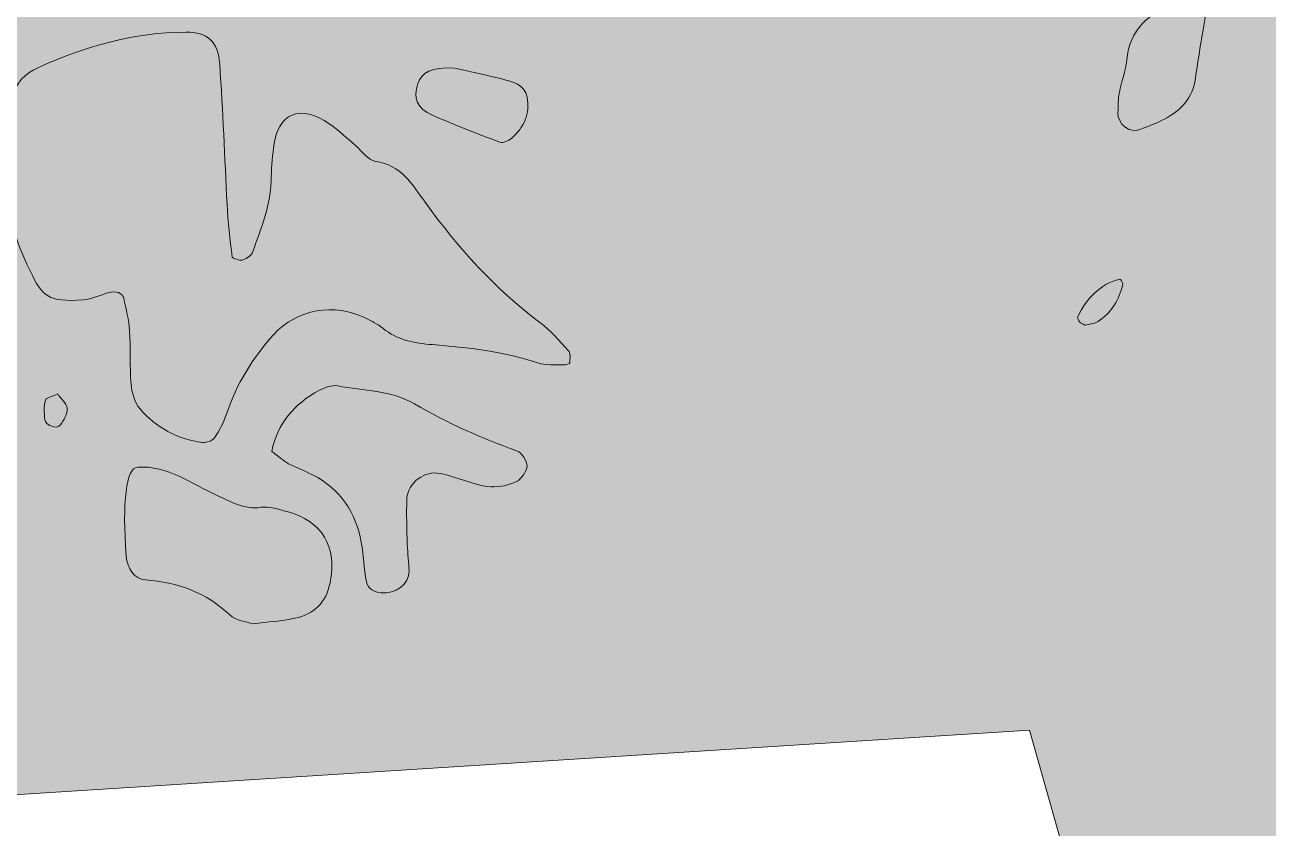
# Model space of a CAD drawing. Extents: x 698 to 1331, y -1400 to -571.
# Drawn here: x 785.6 to 842.4, y -1242.2 to -1205.5 of the extents above; entities that cross this region are included whole.
import ezdxf

# ---------------------------------------------------------------- set-up
doc = ezdxf.new("R2010")
doc.units = 0
doc.header["$MEASUREMENT"] = 0
doc.layers.add('katman 1', color=7, linetype='Continuous')

msp = doc.modelspace()

# ---------------------------------------------------------------- hatches: boundary and pattern name
at = {"layer": 'katman 1', "true_color": 0x008000}
h = msp.add_hatch(color=96, dxfattribs=at)
h.dxf.hatch_style = 2
h.paths.add_polyline_path([(896.624, -1382.655), (879.809, -1328.301), (851.989, -1295.189), (837.528, -1259.107), (831.494, -1237.749), (771.684, -1241.554), (752.975, -1241.554), (733.337, -1231.031), (728.744, -1217.12), (738.175, -1200.397), (733.337, -1174.3), (733.337, -1161.556), (728.744, -1135.224), (733.36, -1114.523), (738.175, -1088.34), (738.175, -1079.203), (740.929, -1068.399), (750.857, -1073.047), (760.746, -1083.648), (804.968, -1100.936), (816.766, -1111.464), (833.127, -1113.198), (845.537, -1119.572), (861.853, -1117.069), (881.49, -1113.198), (914.58, -1128.031), (931.697, -1137.16), (962.214, -1138.377), (991.493, -1138.377), (1019.53, -1138.377), (1033.327, -1157.32), (1037.409, -1170.144), (1041.794, -1176.209), (1044.493, -1171.669), (1054.328, -1142.244), (1072.23, -1139.566), (1100.698, -1142.244), (1121.855, -1137.16), (1135.969, -1135.224), (1155.02, -1140.953), (1169.335, -1135.224), (1179.766, -1170.841), (1186.512, -1248.875), (1126.002, -1396.967), (886.71, -1396.967)])

# ---------------------------------------------------------------- linework, layer by layer
at = {"layer": 'katman 1', "lineweight": 0}
msp.add_lwpolyline([(896.624, -1382.655), (879.809, -1328.301), (851.989, -1295.189), (837.528, -1259.107), (831.494, -1237.749), (771.684, -1241.554), (752.975, -1241.554), (733.337, -1231.031), (728.744, -1217.12), (738.175, -1200.397), (733.337, -1174.3), (733.337, -1161.556)], dxfattribs=at)
for points, knots in [([(839.523, -1205.184), (839.444, -1204.945), (839.364, -1204.658), (839.236, -1204.387), (839.125, -1204.163), (838.614, -1204.211), (838.135, -1204.45), (836.97, -1204.993), (836.061, -1205.711), (835.933, -1207.115), (835.885, -1207.61), (835.694, -1208.105), (835.598, -1208.599), (835.534, -1208.903), (835.55, -1209.206), (835.534, -1209.509), (835.502, -1210.036), (836.077, -1210.482), (836.539, -1210.291), (836.922, -1210.131), (837.305, -1210.004), (837.656, -1209.812), (838.422, -1209.413), (838.949, -1208.839), (839.077, -1207.945), (839.188, -1207.052), (839.364, -1206.142), (839.523, -1205.184)], [0, 0, 0, 0, 1, 1, 1, 2, 2, 2, 3, 3, 3, 4, 4, 4, 5, 5, 5, 6, 6, 6, 7, 7, 7, 8, 8, 8, 9, 9, 9, 9]), ([(784.564, -1210.945), (784.564, -1213.323), (785.011, -1215.094), (785.825, -1216.754), (786.399, -1217.935), (786.623, -1218.174), (788.25, -1218.079), (788.649, -1218.047), (789.016, -1217.855), (789.415, -1217.743), (789.734, -1217.648), (790.054, -1217.759), (790.101, -1217.999), (790.213, -1218.493), (790.341, -1218.988), (790.373, -1219.483), (790.421, -1220.297), (790.373, -1221.111), (790.437, -1221.924), (790.468, -1222.307), (790.596, -1222.754), (790.836, -1223.042), (791.586, -1223.919), (792.559, -1224.446), (793.708, -1224.589), (793.883, -1224.605), (794.155, -1224.526), (794.251, -1224.382), (794.474, -1224.047), (794.665, -1223.68), (794.793, -1223.297), (795.256, -1221.924), (796.006, -1220.712), (796.963, -1219.658), (798.001, -1218.493), (799.756, -1218.206), (801.16, -1218.908), (801.432, -1219.052), (801.703, -1219.18), (801.942, -1219.371), (802.613, -1219.914), (803.379, -1220.057), (804.208, -1220.121), (805.82, -1220.249), (807.448, -1220.424), (809.012, -1220.951), (809.379, -1221.079), (809.81, -1221.031), (810.209, -1221.047), (810.304, -1221.047), (810.48, -1220.999), (810.48, -1220.951), (810.496, -1220.759), (810.528, -1220.504), (810.416, -1220.392), (810.017, -1219.946), (809.602, -1219.467), (809.123, -1219.116), (807.065, -1217.568), (805.373, -1215.685), (803.873, -1213.61), (803.283, -1212.796), (802.788, -1211.903), (801.607, -1211.743), (801.272, -1211.695), (800.985, -1211.264), (800.682, -1211.009), (800.299, -1210.69), (799.932, -1210.323), (799.517, -1210.036), (798.176, -1209.094), (797.123, -1209.525), (796.947, -1211.121), (796.884, -1211.631), (796.852, -1212.142), (796.836, -1212.637), (796.82, -1213.786), (796.373, -1214.807), (796.006, -1215.86), (795.958, -1216.02), (795.735, -1216.195), (795.559, -1216.243), (795.4, -1216.291), (795.064, -1216.18), (795.064, -1216.116), (794.953, -1215.318), (794.873, -1214.52), (794.825, -1213.706), (794.713, -1211.568), (794.634, -1209.445), (794.49, -1207.307), (794.41, -1206.238), (793.931, -1205.839), (792.942, -1205.839), (790.564, -1205.839), (788.33, -1206.493), (786.176, -1207.466), (785.601, -1207.722), (785.154, -1208.169), (785.011, -1208.807), (784.803, -1209.653), (784.66, -1210.546), (784.564, -1210.945)], [0, 0, 0, 0, 1, 1, 1, 2, 2, 2, 3, 3, 3, 4, 4, 4, 5, 5, 5, 6, 6, 6, 7, 7, 7, 8, 8, 8, 9, 9, 9, 10, 10, 10, 11, 11, 11, 12, 12, 12, 13, 13, 13, 14, 14, 14, 15, 15, 15, 16, 16, 16, 17, 17, 17, 18, 18, 18, 19, 19, 19, 20, 20, 20, 21, 21, 21, 22, 22, 22, 23, 23, 23, 24, 24, 24, 25, 25, 25, 26, 26, 26, 27, 27, 27, 28, 28, 28, 29, 29, 29, 30, 30, 30, 31, 31, 31, 32, 32, 32, 33, 33, 33, 34, 34, 34, 34]), ([(805.198, -1207.482), (804.192, -1207.403), (803.698, -1207.706), (803.538, -1208.185), (803.315, -1208.855), (803.506, -1209.334), (804.208, -1209.637), (805.23, -1210.068), (806.251, -1210.483), (807.288, -1210.865), (807.432, -1210.913), (807.687, -1210.802), (807.831, -1210.69), (808.389, -1210.195), (808.677, -1209.557), (808.533, -1208.807), (808.421, -1208.216), (807.863, -1208.105), (807.384, -1207.977), (806.49, -1207.738), (805.613, -1207.578), (805.198, -1207.482)], [0, 0, 0, 0, 1, 1, 1, 2, 2, 2, 3, 3, 3, 4, 4, 4, 5, 5, 5, 6, 6, 6, 7, 7, 7, 7]), ([(834.018, -1219.228), (834.209, -1219.18), (834.433, -1219.18), (834.592, -1219.084), (835.231, -1218.685), (835.582, -1218.079), (835.757, -1217.36), (835.773, -1217.297), (835.63, -1217.105), (835.614, -1217.121), (834.704, -1217.376), (834.098, -1217.999), (833.699, -1218.845), (833.667, -1218.892), (833.731, -1219.02), (833.779, -1219.084), (833.826, -1219.132), (833.922, -1219.18), (834.018, -1219.228)], [0, 0, 0, 0, 1, 1, 1, 2, 2, 2, 3, 3, 3, 4, 4, 4, 5, 5, 5, 6, 6, 6, 6]), ([(796.868, -1225.004), (797.155, -1225.212), (797.378, -1225.419), (797.634, -1225.563), (797.985, -1225.754), (798.368, -1225.882), (798.735, -1226.074), (799.995, -1226.728), (800.714, -1227.781), (800.953, -1229.153), (801.065, -1229.744), (801.081, -1230.366), (801.192, -1230.957), (801.256, -1231.292), (801.559, -1231.435), (801.863, -1231.467), (802.517, -1231.547), (803.155, -1231.052), (803.139, -1230.478), (803.139, -1230.079), (803.075, -1229.68), (803.059, -1229.265), (803.043, -1228.563), (803.012, -1227.845), (803.043, -1227.143), (803.091, -1226.425), (803.873, -1225.866), (804.559, -1226.01), (804.958, -1226.089), (805.325, -1226.233), (805.724, -1226.345), (806.107, -1226.457), (806.506, -1226.616), (806.889, -1226.616), (807.272, -1226.632), (807.703, -1226.552), (808.054, -1226.377), (808.278, -1226.265), (808.517, -1225.914), (808.533, -1225.675), (808.533, -1225.435), (808.294, -1225.052), (808.07, -1224.972), (806.442, -1224.398), (804.879, -1223.696), (803.394, -1222.834), (802.309, -1222.196), (801.065, -1222.228), (799.884, -1222.004), (799.612, -1221.956), (799.277, -1222.084), (799.022, -1222.212), (797.905, -1222.834), (797.123, -1223.712), (796.868, -1225.004)], [0, 0, 0, 0, 1, 1, 1, 2, 2, 2, 3, 3, 3, 4, 4, 4, 5, 5, 5, 6, 6, 6, 7, 7, 7, 8, 8, 8, 9, 9, 9, 10, 10, 10, 11, 11, 11, 12, 12, 12, 13, 13, 13, 14, 14, 14, 15, 15, 15, 16, 16, 16, 17, 17, 17, 18, 18, 18, 18]), ([(787.085, -1222.371), (786.83, -1222.499), (786.559, -1222.547), (786.527, -1222.659), (786.447, -1222.93), (786.463, -1223.249), (786.495, -1223.536), (786.527, -1223.807), (787.038, -1224.015), (787.197, -1223.807), (787.373, -1223.584), (787.532, -1223.281), (787.516, -1223.026), (787.5, -1222.802), (787.229, -1222.595), (787.085, -1222.371)], [0, 0, 0, 0, 1, 1, 1, 2, 2, 2, 3, 3, 3, 4, 4, 4, 5, 5, 5, 5]), ([(795.99, -1232.888), (796.708, -1232.792), (797.33, -1232.76), (797.921, -1232.632), (798.799, -1232.457), (799.357, -1231.898), (799.533, -1231.005), (799.868, -1229.361), (799.15, -1228.164), (797.57, -1227.749), (797.187, -1227.653), (796.756, -1227.51), (796.373, -1227.558), (795.607, -1227.669), (795.032, -1227.318), (794.378, -1227.015), (793.197, -1226.488), (792.112, -1225.627), (790.74, -1225.722), (790.197, -1225.754), (790.038, -1227.318), (790.213, -1229.792), (790.261, -1230.35), (790.596, -1230.845), (791.091, -1230.877), (792.575, -1230.973), (793.852, -1231.451), (794.953, -1232.473), (795.224, -1232.744), (795.703, -1232.776), (795.99, -1232.888)], [0, 0, 0, 0, 1, 1, 1, 2, 2, 2, 3, 3, 3, 4, 4, 4, 5, 5, 5, 6, 6, 6, 7, 7, 7, 8, 8, 8, 9, 9, 9, 10, 10, 10, 10])]:
    msp.add_open_spline(points, degree=3, knots=knots, dxfattribs=at)

doc.saveas('drawing.dxf')
